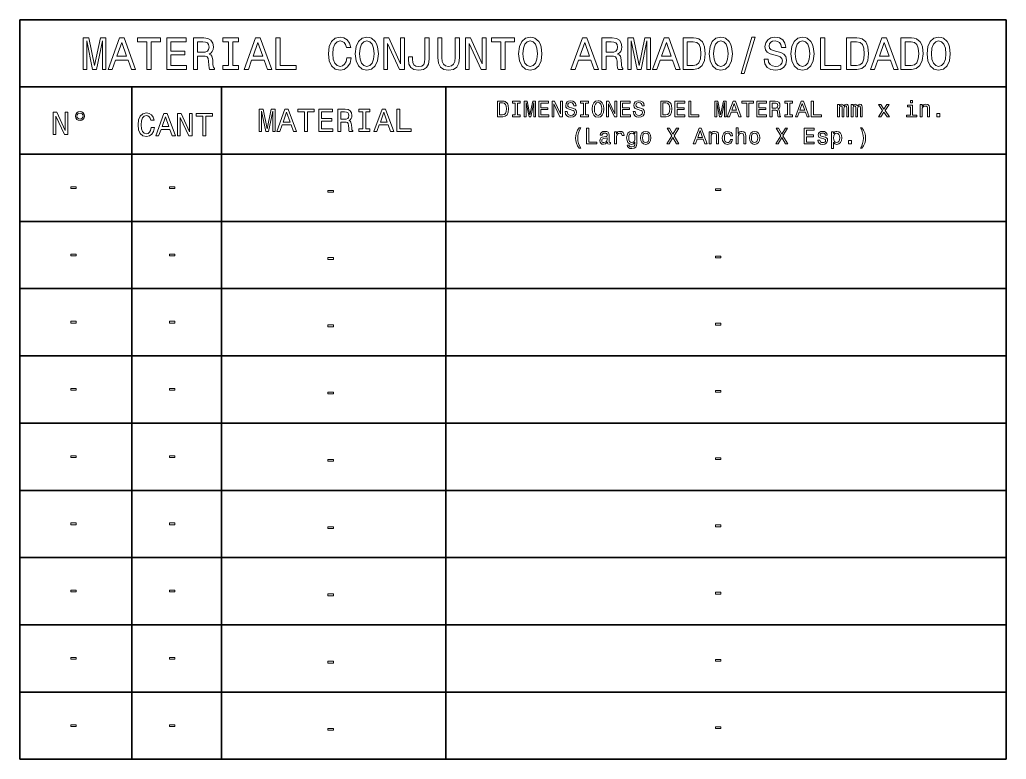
# Model space of a CAD drawing. Extents: x 14 to 2196, y -1968 to 1826.
# Drawn here: x 1536.7 to 1756.7, y 210.1 to 375.1 of the extents above; entities that cross this region are included whole.
import ezdxf

# ---------------------------------------------------------------- set-up
doc = ezdxf.new("R2010")
doc.units = 0

msp = doc.modelspace()

# ---------------------------------------------------------------- linework, layer by layer
at = {"color": 7, "lineweight": 35}
for p, q in [((1536.745483, 375.103333), (1756.745483, 375.103333)), ((1536.745483, 375.103333), (1536.745483, 210.103333)), ((1756.745483, 210.103333), (1756.745483, 375.103333)), ((1536.745483, 360.103333), (1756.665527, 360.103333)), ((1561.745483, 210.103333), (1561.745483, 360.103333)), ((1581.745483, 210.103333), (1581.745483, 360.103333)), ((1631.745483, 210.103333), (1631.745483, 360.103333)), ((1536.745483, 345.103333), (1756.665527, 345.103333)), ((1536.745483, 330.103333), (1756.665527, 330.103333)), ((1536.745483, 315.103333), (1756.665527, 315.103333)), ((1536.745483, 300.103333), (1756.665527, 300.103333)), ((1536.745483, 285.103333), (1756.665527, 285.103333)), ((1536.745483, 270.103333), (1756.665527, 270.103333)), ((1536.745483, 255.103333), (1756.665527, 255.103333)), ((1536.745483, 240.103333), (1756.665527, 240.103333)), ((1536.745483, 225.103333), (1756.745483, 225.103333)), ((1756.745483, 210.103333), (1536.745483, 210.103333))]:
    msp.add_line(p, q, dxfattribs=at)
at = {"color": 7, "lineweight": 13}
for points in [[(1550.914673, 364.025818), (1551.691284, 364.025818), (1551.691284, 370.38028), (1553.002563, 364.025818), (1553.869995, 364.025818), (1555.171143, 370.38028), (1555.171143, 364.025818), (1555.957886, 364.025818), (1555.957886, 371.025818), (1554.727417, 371.025818), (1553.436279, 364.852905), (1552.155273, 371.025818), (1550.914673, 371.025818)], [(1556.442017, 364.025818), (1557.369995, 364.025818), (1558.106323, 366.083466), (1560.900269, 366.083466), (1561.636597, 364.025818), (1562.584717, 364.025818), (1560.022705, 371.035919), (1558.993896, 371.035919)], [(1558.429077, 366.940796), (1559.508301, 370.027252), (1560.587646, 366.940796)], [(1565.116455, 364.025818), (1566.044312, 364.025818), (1566.044312, 370.178558), (1568.162476, 370.178558), (1568.162476, 371.025818), (1562.988159, 371.025818), (1562.988159, 370.178558), (1565.116455, 370.178558)], [(1569.534302, 364.025818), (1573.97229, 364.025818), (1573.97229, 364.873077), (1570.46228, 364.873077), (1570.46228, 367.243408), (1573.588989, 367.243408), (1573.588989, 368.080566), (1570.46228, 368.080566), (1570.46228, 370.178558), (1573.891602, 370.178558), (1573.891602, 371.025818), (1569.534302, 371.025818)], [(1575.47522, 364.025818), (1576.413208, 364.025818), (1576.413208, 366.98114), (1577.37146, 366.98114), (1578.077515, 366.950897), (1578.521362, 366.809692), (1578.763428, 366.476837), (1578.864258, 365.881714), (1578.914673, 364.973938), (1578.97522, 364.378845), (1579.096191, 364.025818), (1580.155273, 364.025818), (1580.155273, 364.217468), (1579.92334, 364.499878), (1579.842651, 365.024384), (1579.771973, 366.154053), (1579.600586, 366.991241), (1579.36853, 367.253479), (1579.005493, 367.445129), (1579.408936, 367.697296), (1579.691284, 368.050323), (1579.872925, 368.49411), (1579.93335, 369.028687), (1579.792236, 369.875977), (1579.388794, 370.511414), (1578.723022, 370.894684), (1577.815308, 371.025818), (1575.47522, 371.025818)], [(1577.552979, 370.168457), (1578.168335, 370.107941), (1578.602051, 369.916321), (1578.87439, 369.563293), (1578.965088, 369.008514), (1578.864258, 368.423523), (1578.591919, 368.070496), (1578.12793, 367.888916), (1577.492432, 367.838501), (1576.413208, 367.838501), (1576.413208, 370.168457)], [(1583.33252, 364.873077), (1582.041504, 364.873077), (1582.041504, 364.025818), (1585.551514, 364.025818), (1585.551514, 364.873077), (1584.260498, 364.873077), (1584.260498, 370.178558), (1585.551514, 370.178558), (1585.551514, 371.025818), (1582.041504, 371.025818), (1582.041504, 370.178558), (1583.33252, 370.178558)], [(1586.802246, 364.025818), (1587.730225, 364.025818), (1588.466553, 366.083466), (1591.260498, 366.083466), (1591.996826, 364.025818), (1592.944946, 364.025818), (1590.382935, 371.035919), (1589.354126, 371.035919)], [(1588.789307, 366.940796), (1589.86853, 370.027252), (1590.947876, 366.940796)], [(1593.893066, 364.025818), (1598.391602, 364.025818), (1598.391602, 364.873077), (1594.821045, 364.873077), (1594.821045, 371.025818), (1593.893066, 371.025818)], [(1609.71875, 366.628113), (1609.516968, 365.780853), (1609.184082, 365.175659), (1608.720215, 364.80246), (1608.175537, 364.681427), (1607.519897, 364.863007), (1607.005493, 365.407654), (1606.662476, 366.295258), (1606.551514, 367.525818), (1606.662476, 368.746277), (1606.995361, 369.643982), (1607.509766, 370.188629), (1608.175537, 370.38028), (1608.659668, 370.279419), (1609.07312, 369.997009), (1609.395996, 369.543121), (1609.617798, 368.917755), (1610.57605, 368.917755), (1610.273438, 369.875977), (1609.749023, 370.602173), (1609.032837, 371.056091), (1608.175537, 371.217468), (1607.106323, 370.965302), (1606.289307, 370.259247), (1605.764771, 369.099304), (1605.583252, 367.525818), (1605.764771, 365.952332), (1606.289307, 364.792389), (1607.106323, 364.076263), (1608.175537, 363.834167), (1609.113525, 364.025818), (1609.869995, 364.560394), (1610.404541, 365.437927), (1610.687012, 366.628113)], [(1611.564575, 367.525818), (1611.746094, 365.952332), (1612.27063, 364.792389), (1613.087646, 364.076263), (1614.156738, 363.834167), (1615.21582, 364.076263), (1616.042969, 364.792389), (1616.557373, 365.952332), (1616.749023, 367.525818), (1616.557373, 369.089233), (1616.335449, 369.72467), (1616.042969, 370.249146), (1615.21582, 370.965302), (1614.711548, 371.146851), (1614.156738, 371.217468), (1613.077515, 370.965302), (1612.260498, 370.259247), (1611.746094, 369.099304)], [(1612.532837, 367.525818), (1612.643799, 368.746277), (1612.976685, 369.643982), (1613.491089, 370.188629), (1614.156738, 370.38028), (1614.812378, 370.188629), (1615.326782, 369.633881), (1615.659668, 368.736206), (1615.78064, 367.525818), (1615.659668, 366.305359), (1615.326782, 365.407654), (1614.812378, 364.863007), (1614.156738, 364.681427), (1613.491089, 364.863007), (1612.976685, 365.407654), (1612.643799, 366.295258)], [(1617.929077, 364.025818), (1618.766235, 364.025818), (1618.766235, 369.765015), (1621.449219, 364.025818), (1622.528564, 364.025818), (1622.528564, 371.025818), (1621.681274, 371.025818), (1621.681274, 365.286621), (1619.028564, 371.025818), (1617.929077, 371.025818)], [(1627.107788, 366.345703), (1627.037109, 365.599304), (1626.825317, 365.0849), (1626.391602, 364.772217), (1625.725952, 364.681427), (1625.070312, 364.772217), (1624.636597, 365.064728), (1624.384399, 365.579132), (1624.313843, 366.325531), (1624.333984, 366.829865), (1623.426147, 366.829865), (1623.406006, 366.31543), (1623.5271, 365.195862), (1623.940552, 364.419189), (1624.656738, 363.985474), (1625.71582, 363.834167), (1626.764771, 363.985474), (1627.480957, 364.419189), (1627.894531, 365.18576), (1628.025635, 366.305359), (1628.025635, 371.025818), (1627.107788, 371.025818)], [(1629.962158, 366.688629), (1630.103394, 365.427826), (1630.547241, 364.530151), (1631.293579, 364.015717), (1632.372925, 363.834167), (1633.442017, 364.015717), (1634.188477, 364.530151), (1634.632202, 365.417755), (1634.783569, 366.688629), (1634.783569, 371.025818), (1633.845459, 371.025818), (1633.845459, 366.638214), (1633.754761, 365.780853), (1633.482422, 365.165588), (1633.018433, 364.80246), (1632.372925, 364.681427), (1631.707153, 364.80246), (1631.243164, 365.165588), (1630.970825, 365.770782), (1630.890137, 366.638214), (1630.890137, 371.025818), (1629.962158, 371.025818)], [(1636.145264, 364.025818), (1636.982422, 364.025818), (1636.982422, 369.765015), (1639.665405, 364.025818), (1640.744629, 364.025818), (1640.744629, 371.025818), (1639.897339, 371.025818), (1639.897339, 365.286621), (1637.244629, 371.025818), (1636.145264, 371.025818)], [(1644.052979, 364.025818), (1644.980957, 364.025818), (1644.980957, 370.178558), (1647.099121, 370.178558), (1647.099121, 371.025818), (1641.924805, 371.025818), (1641.924805, 370.178558), (1644.052979, 370.178558)], [(1647.996826, 367.525818), (1648.178345, 365.952332), (1648.702881, 364.792389), (1649.519897, 364.076263), (1650.588989, 363.834167), (1651.648071, 364.076263), (1652.47522, 364.792389), (1652.989624, 365.952332), (1653.181274, 367.525818), (1652.989624, 369.089233), (1652.7677, 369.72467), (1652.47522, 370.249146), (1651.648071, 370.965302), (1651.143799, 371.146851), (1650.588989, 371.217468), (1649.509766, 370.965302), (1648.692749, 370.259247), (1648.178345, 369.099304)], [(1648.965088, 367.525818), (1649.07605, 368.746277), (1649.408936, 369.643982), (1649.92334, 370.188629), (1650.588989, 370.38028), (1651.244629, 370.188629), (1651.759033, 369.633881), (1652.091919, 368.736206), (1652.212891, 367.525818), (1652.091919, 366.305359), (1651.759033, 365.407654), (1651.244629, 364.863007), (1650.588989, 364.681427), (1649.92334, 364.863007), (1649.408936, 365.407654), (1649.07605, 366.295258)], [(1659.66687, 364.025818), (1660.594727, 364.025818), (1661.331055, 366.083466), (1664.125, 366.083466), (1664.861328, 364.025818), (1665.809448, 364.025818), (1663.247559, 371.035919), (1662.21875, 371.035919)], [(1661.653809, 366.940796), (1662.733154, 370.027252), (1663.812378, 366.940796)], [(1666.555908, 364.025818), (1667.493896, 364.025818), (1667.493896, 366.98114), (1668.452148, 366.98114), (1669.158203, 366.950897), (1669.601929, 366.809692), (1669.843994, 366.476837), (1669.944946, 365.881714), (1669.995361, 364.973938), (1670.055908, 364.378845), (1670.17688, 364.025818), (1671.235962, 364.025818), (1671.235962, 364.217468), (1671.004028, 364.499878), (1670.92334, 365.024384), (1670.852661, 366.154053), (1670.681274, 366.991241), (1670.449219, 367.253479), (1670.086182, 367.445129), (1670.489624, 367.697296), (1670.771973, 368.050323), (1670.953613, 368.49411), (1671.014038, 369.028687), (1670.872925, 369.875977), (1670.46936, 370.511414), (1669.803711, 370.894684), (1668.895874, 371.025818), (1666.555908, 371.025818)], [(1668.633667, 370.168457), (1669.248901, 370.107941), (1669.682617, 369.916321), (1669.954956, 369.563293), (1670.045776, 369.008514), (1669.944946, 368.423523), (1669.672607, 368.070496), (1669.208618, 367.888916), (1668.57312, 367.838501), (1667.493896, 367.838501), (1667.493896, 370.168457)], [(1672.355591, 364.025818), (1673.132202, 364.025818), (1673.132202, 370.38028), (1674.443481, 364.025818), (1675.310913, 364.025818), (1676.612061, 370.38028), (1676.612061, 364.025818), (1677.398804, 364.025818), (1677.398804, 371.025818), (1676.168213, 371.025818), (1674.877197, 364.852905), (1673.596191, 371.025818), (1672.355591, 371.025818)], [(1677.882935, 364.025818), (1678.810913, 364.025818), (1679.547241, 366.083466), (1682.341187, 366.083466), (1683.077515, 364.025818), (1684.025635, 364.025818), (1681.463623, 371.035919), (1680.434814, 371.035919)], [(1679.869995, 366.940796), (1680.949219, 370.027252), (1682.028442, 366.940796)], [(1687.01123, 371.025818), (1684.681274, 371.025818), (1684.681274, 364.025818), (1687.01123, 364.025818), (1688.110596, 364.247711), (1688.927612, 364.923523), (1689.431885, 366.022949), (1689.613525, 367.525818), (1689.452148, 369.05896), (1689.250366, 369.664154), (1688.968018, 370.148285), (1688.151001, 370.803925), (1687.616333, 370.965302)], [(1686.940552, 370.188629), (1687.707153, 370.037354), (1688.231689, 369.573364), (1688.544312, 368.746277), (1688.645264, 367.525818), (1688.534302, 366.345703), (1688.221558, 365.518616), (1687.687012, 365.024384), (1686.940552, 364.863007), (1685.619263, 364.863007), (1685.619263, 370.188629)], [(1690.501099, 367.525818), (1690.682617, 365.952332), (1691.207153, 364.792389), (1692.02417, 364.076263), (1693.093384, 363.834167), (1694.152466, 364.076263), (1694.979492, 364.792389), (1695.493896, 365.952332), (1695.685547, 367.525818), (1695.493896, 369.089233), (1695.271973, 369.72467), (1694.979492, 370.249146), (1694.152466, 370.965302), (1693.648071, 371.146851), (1693.093384, 371.217468), (1692.014038, 370.965302), (1691.197021, 370.259247), (1690.682617, 369.099304)], [(1691.469482, 367.525818), (1691.580322, 368.746277), (1691.913208, 369.643982), (1692.427612, 370.188629), (1693.093384, 370.38028), (1693.749023, 370.188629), (1694.263428, 369.633881), (1694.596191, 368.736206), (1694.717285, 367.525818), (1694.596191, 366.305359), (1694.263428, 365.407654), (1693.749023, 364.863007), (1693.093384, 364.681427), (1692.427612, 364.863007), (1691.913208, 365.407654), (1691.580322, 366.295258)], [(1697.591919, 363.087769), (1698.287842, 363.087769), (1700.72876, 371.217468), (1700.022705, 371.217468)], [(1703.643799, 366.335602), (1702.725952, 366.335602), (1702.927612, 365.266449), (1703.432007, 364.479706), (1704.208618, 364.005646), (1705.257568, 363.834167), (1706.296509, 363.995544), (1707.073242, 364.439362), (1707.567383, 365.135315), (1707.749023, 366.053192), (1707.597656, 366.88028), (1707.174072, 367.414856), (1706.488159, 367.767883), (1705.570312, 368.030151), (1704.783569, 368.221771), (1704.269165, 368.443695), (1703.976685, 368.766449), (1703.885864, 369.270782), (1703.976685, 369.72467), (1704.238892, 370.067596), (1704.642334, 370.299591), (1705.197144, 370.38028), (1705.761963, 370.279419), (1706.205688, 370.00708), (1706.498291, 369.553192), (1706.639404, 368.937927), (1707.557373, 368.937927), (1707.557373, 368.958099), (1707.395996, 369.906219), (1706.921875, 370.612274), (1706.175537, 371.056091), (1705.16687, 371.207367), (1704.259033, 371.056091), (1703.552979, 370.632446), (1703.099121, 369.976837), (1702.937744, 369.129578), (1703.068848, 368.373077), (1703.452148, 367.858673), (1704.057373, 367.515717), (1704.884399, 367.253479), (1705.701416, 367.021484), (1706.31665, 366.799591), (1706.689941, 366.476837), (1706.821045, 365.952332), (1706.699951, 365.417755), (1706.387329, 365.014282), (1705.913208, 364.762115), (1705.297974, 364.681427), (1704.612061, 364.792389), (1704.087646, 365.115143), (1703.754761, 365.639648)], [(1708.717285, 367.525818), (1708.898804, 365.952332), (1709.42334, 364.792389), (1710.240356, 364.076263), (1711.309448, 363.834167), (1712.36853, 364.076263), (1713.195679, 364.792389), (1713.710083, 365.952332), (1713.901733, 367.525818), (1713.710083, 369.089233), (1713.488159, 369.72467), (1713.195679, 370.249146), (1712.36853, 370.965302), (1711.864258, 371.146851), (1711.309448, 371.217468), (1710.230225, 370.965302), (1709.413208, 370.259247), (1708.898804, 369.099304)], [(1709.685547, 367.525818), (1709.796509, 368.746277), (1710.129395, 369.643982), (1710.643799, 370.188629), (1711.309448, 370.38028), (1711.965088, 370.188629), (1712.479492, 369.633881), (1712.812378, 368.736206), (1712.93335, 367.525818), (1712.812378, 366.305359), (1712.479492, 365.407654), (1711.965088, 364.863007), (1711.309448, 364.681427), (1710.643799, 364.863007), (1710.129395, 365.407654), (1709.796509, 366.295258)], [(1715.333984, 364.025818), (1719.83252, 364.025818), (1719.83252, 364.873077), (1716.261963, 364.873077), (1716.261963, 371.025818), (1715.333984, 371.025818)], [(1723.443481, 371.025818), (1721.113525, 371.025818), (1721.113525, 364.025818), (1723.443481, 364.025818), (1724.542969, 364.247711), (1725.359985, 364.923523), (1725.864258, 366.022949), (1726.045776, 367.525818), (1725.884399, 369.05896), (1725.682739, 369.664154), (1725.400269, 370.148285), (1724.583252, 370.803925), (1724.048706, 370.965302)], [(1723.372925, 370.188629), (1724.139526, 370.037354), (1724.66394, 369.573364), (1724.976685, 368.746277), (1725.077515, 367.525818), (1724.966553, 366.345703), (1724.653931, 365.518616), (1724.119263, 365.024384), (1723.372925, 364.863007), (1722.051514, 364.863007), (1722.051514, 370.188629)], [(1726.459351, 364.025818), (1727.387329, 364.025818), (1728.123657, 366.083466), (1730.917603, 366.083466), (1731.653931, 364.025818), (1732.602051, 364.025818), (1730.040039, 371.035919), (1729.01123, 371.035919)], [(1728.446411, 366.940796), (1729.525635, 370.027252), (1730.604858, 366.940796)], [(1735.587646, 371.025818), (1733.25769, 371.025818), (1733.25769, 364.025818), (1735.587646, 364.025818), (1736.687012, 364.247711), (1737.504028, 364.923523), (1738.008301, 366.022949), (1738.189941, 367.525818), (1738.028564, 369.05896), (1737.826782, 369.664154), (1737.544434, 370.148285), (1736.727417, 370.803925), (1736.192749, 370.965302)], [(1735.516968, 370.188629), (1736.283569, 370.037354), (1736.808105, 369.573364), (1737.120728, 368.746277), (1737.22168, 367.525818), (1737.110718, 366.345703), (1736.797974, 365.518616), (1736.263428, 365.024384), (1735.516968, 364.863007), (1734.195679, 364.863007), (1734.195679, 370.188629)], [(1739.077515, 367.525818), (1739.259033, 365.952332), (1739.783569, 364.792389), (1740.600586, 364.076263), (1741.6698, 363.834167), (1742.728882, 364.076263), (1743.555908, 364.792389), (1744.070312, 365.952332), (1744.261963, 367.525818), (1744.070312, 369.089233), (1743.848389, 369.72467), (1743.555908, 370.249146), (1742.728882, 370.965302), (1742.224487, 371.146851), (1741.6698, 371.217468), (1740.590454, 370.965302), (1739.773438, 370.259247), (1739.259033, 369.099304)], [(1740.045898, 367.525818), (1740.156738, 368.746277), (1740.489624, 369.643982), (1741.004028, 370.188629), (1741.6698, 370.38028), (1742.325439, 370.188629), (1742.839844, 369.633881), (1743.172607, 368.736206), (1743.293701, 367.525818), (1743.172607, 366.305359), (1742.839844, 365.407654), (1742.325439, 364.863007), (1741.6698, 364.681427), (1741.004028, 364.863007), (1740.489624, 365.407654), (1740.156738, 366.295258)], [(1644.455322, 356.943573), (1643.290405, 356.943573), (1643.290405, 353.443573), (1644.455322, 353.443573), (1645.005005, 353.554535), (1645.413574, 353.892426), (1645.665771, 354.442139), (1645.75647, 355.193573), (1645.675781, 355.960144), (1645.574951, 356.262726), (1645.433716, 356.504822), (1645.025269, 356.832611), (1644.757935, 356.9133)], [(1644.420044, 356.524994), (1644.803345, 356.449341), (1645.065552, 356.217346), (1645.221924, 355.803802), (1645.272339, 355.193573), (1645.216919, 354.603516), (1645.060547, 354.189972), (1644.793213, 353.942841), (1644.420044, 353.862152), (1643.759399, 353.862152), (1643.759399, 356.524994)], [(1647.264404, 353.867218), (1646.618896, 353.867218), (1646.618896, 353.443573), (1648.373901, 353.443573), (1648.373901, 353.867218), (1647.728394, 353.867218), (1647.728394, 356.519928), (1648.373901, 356.519928), (1648.373901, 356.943573), (1646.618896, 356.943573), (1646.618896, 356.519928), (1647.264404, 356.519928)], [(1649.271606, 353.443573), (1649.659912, 353.443573), (1649.659912, 356.620819), (1650.315552, 353.443573), (1650.749268, 353.443573), (1651.399902, 356.620819), (1651.399902, 353.443573), (1651.793213, 353.443573), (1651.793213, 356.943573), (1651.177979, 356.943573), (1650.532471, 353.857117), (1649.891968, 356.943573), (1649.271606, 356.943573)], [(1652.509399, 353.443573), (1654.728394, 353.443573), (1654.728394, 353.867218), (1652.973389, 353.867218), (1652.973389, 355.052368), (1654.536743, 355.052368), (1654.536743, 355.470947), (1652.973389, 355.470947), (1652.973389, 356.519928), (1654.68811, 356.519928), (1654.68811, 356.943573), (1652.509399, 356.943573)], [(1655.45459, 353.443573), (1655.873169, 353.443573), (1655.873169, 356.313171), (1657.214722, 353.443573), (1657.754395, 353.443573), (1657.754395, 356.943573), (1657.330688, 356.943573), (1657.330688, 354.073975), (1656.004395, 356.943573), (1655.45459, 356.943573)], [(1658.843628, 354.59848), (1658.384766, 354.59848), (1658.485596, 354.063904), (1658.737793, 353.670532), (1659.126099, 353.433472), (1659.650635, 353.347748), (1660.170044, 353.428436), (1660.55835, 353.65036), (1660.805542, 353.998322), (1660.89624, 354.457275), (1660.820679, 354.870819), (1660.608765, 355.138092), (1660.265869, 355.314606), (1659.806885, 355.44574), (1659.413574, 355.541565), (1659.156372, 355.652496), (1659.010132, 355.813904), (1658.964722, 356.06604), (1659.010132, 356.292999), (1659.141235, 356.464478), (1659.343018, 356.580475), (1659.620361, 356.620819), (1659.90271, 356.570374), (1660.124634, 356.434204), (1660.270874, 356.207275), (1660.341553, 355.899628), (1660.800415, 355.899628), (1660.800415, 355.909698), (1660.719727, 356.383789), (1660.482788, 356.736786), (1660.109497, 356.95871), (1659.605225, 357.034363), (1659.151367, 356.95871), (1658.79834, 356.746887), (1658.571289, 356.419067), (1658.490601, 355.995453), (1658.556274, 355.617218), (1658.747803, 355.359985), (1659.050415, 355.188538), (1659.463989, 355.057404), (1659.872559, 354.941406), (1660.180176, 354.830475), (1660.366699, 354.669067), (1660.432251, 354.40683), (1660.371826, 354.139526), (1660.215454, 353.937805), (1659.978394, 353.811737), (1659.670776, 353.771393), (1659.327881, 353.826843), (1659.065552, 353.988251), (1658.89917, 354.250488)], [(1662.44458, 353.867218), (1661.799072, 353.867218), (1661.799072, 353.443573), (1663.554077, 353.443573), (1663.554077, 353.867218), (1662.908569, 353.867218), (1662.908569, 356.519928), (1663.554077, 356.519928), (1663.554077, 356.943573), (1661.799072, 356.943573), (1661.799072, 356.519928), (1662.44458, 356.519928)], [(1664.416504, 355.193573), (1664.507202, 354.40683), (1664.769531, 353.826843), (1665.177979, 353.468781), (1665.712524, 353.347748), (1666.242065, 353.468781), (1666.65564, 353.826843), (1666.912842, 354.40683), (1667.008667, 355.193573), (1666.912842, 355.975281), (1666.80188, 356.292999), (1666.65564, 356.555237), (1666.242065, 356.9133), (1665.98999, 357.004089), (1665.712524, 357.039398), (1665.172974, 356.9133), (1664.764404, 356.560303), (1664.507202, 355.980316)], [(1664.900635, 355.193573), (1664.956055, 355.803802), (1665.122559, 356.252655), (1665.379761, 356.524994), (1665.712524, 356.620819), (1666.040405, 356.524994), (1666.297607, 356.24762), (1666.463989, 355.798767), (1666.524536, 355.193573), (1666.463989, 354.583344), (1666.297607, 354.134491), (1666.040405, 353.862152), (1665.712524, 353.771393), (1665.379761, 353.862152), (1665.122559, 354.134491), (1664.956055, 354.578308)], [(1667.598755, 353.443573), (1668.017334, 353.443573), (1668.017334, 356.313171), (1669.358765, 353.443573), (1669.898438, 353.443573), (1669.898438, 356.943573), (1669.474854, 356.943573), (1669.474854, 354.073975), (1668.148438, 356.943573), (1667.598755, 356.943573)], [(1670.725464, 353.443573), (1672.94458, 353.443573), (1672.94458, 353.867218), (1671.189453, 353.867218), (1671.189453, 355.052368), (1672.75293, 355.052368), (1672.75293, 355.470947), (1671.189453, 355.470947), (1671.189453, 356.519928), (1672.904175, 356.519928), (1672.904175, 356.943573), (1670.725464, 356.943573)], [(1674.023804, 354.59848), (1673.564819, 354.59848), (1673.665771, 354.063904), (1673.917847, 353.670532), (1674.306274, 353.433472), (1674.830688, 353.347748), (1675.35022, 353.428436), (1675.738525, 353.65036), (1675.985596, 353.998322), (1676.076416, 354.457275), (1676.000732, 354.870819), (1675.78894, 355.138092), (1675.446045, 355.314606), (1674.987061, 355.44574), (1674.593628, 355.541565), (1674.336426, 355.652496), (1674.190186, 355.813904), (1674.144775, 356.06604), (1674.190186, 356.292999), (1674.321289, 356.464478), (1674.523071, 356.580475), (1674.800415, 356.620819), (1675.082886, 356.570374), (1675.30481, 356.434204), (1675.45105, 356.207275), (1675.521606, 355.899628), (1675.980591, 355.899628), (1675.980591, 355.909698), (1675.899902, 356.383789), (1675.662842, 356.736786), (1675.289673, 356.95871), (1674.785278, 357.034363), (1674.331421, 356.95871), (1673.978394, 356.746887), (1673.751465, 356.419067), (1673.670776, 355.995453), (1673.736328, 355.617218), (1673.927979, 355.359985), (1674.230591, 355.188538), (1674.644165, 355.057404), (1675.052612, 354.941406), (1675.360229, 354.830475), (1675.546875, 354.669067), (1675.612427, 354.40683), (1675.55188, 354.139526), (1675.395508, 353.937805), (1675.158569, 353.811737), (1674.85083, 353.771393), (1674.507935, 353.826843), (1674.245728, 353.988251), (1674.079224, 354.250488)], [(1680.887573, 356.943573), (1679.722656, 356.943573), (1679.722656, 353.443573), (1680.887573, 353.443573), (1681.437378, 353.554535), (1681.845825, 353.892426), (1682.098022, 354.442139), (1682.188721, 355.193573), (1682.108032, 355.960144), (1682.007202, 356.262726), (1681.865967, 356.504822), (1681.45752, 356.832611), (1681.190186, 356.9133)], [(1680.852295, 356.524994), (1681.235596, 356.449341), (1681.497803, 356.217346), (1681.654175, 355.803802), (1681.70459, 355.193573), (1681.64917, 354.603516), (1681.492798, 354.189972), (1681.225464, 353.942841), (1680.852295, 353.862152), (1680.19165, 353.862152), (1680.19165, 356.524994)], [(1682.869629, 353.443573), (1685.088623, 353.443573), (1685.088623, 353.867218), (1683.333618, 353.867218), (1683.333618, 355.052368), (1684.896973, 355.052368), (1684.896973, 355.470947), (1683.333618, 355.470947), (1683.333618, 356.519928), (1685.04834, 356.519928), (1685.04834, 356.943573), (1682.869629, 356.943573)], [(1685.940918, 353.443573), (1688.190186, 353.443573), (1688.190186, 353.867218), (1686.404907, 353.867218), (1686.404907, 356.943573), (1685.940918, 356.943573)], [(1691.776001, 353.443573), (1692.164307, 353.443573), (1692.164307, 356.620819), (1692.819946, 353.443573), (1693.253662, 353.443573), (1693.904175, 356.620819), (1693.904175, 353.443573), (1694.297607, 353.443573), (1694.297607, 356.943573), (1693.682251, 356.943573), (1693.036743, 353.857117), (1692.39624, 356.943573), (1691.776001, 356.943573)], [(1694.539673, 353.443573), (1695.003662, 353.443573), (1695.371826, 354.472382), (1696.768799, 354.472382), (1697.136963, 353.443573), (1697.610962, 353.443573), (1696.329956, 356.948608), (1695.815552, 356.948608)], [(1695.533203, 354.901062), (1696.072754, 356.444305), (1696.612427, 354.901062)], [(1698.876831, 353.443573), (1699.34082, 353.443573), (1699.34082, 356.519928), (1700.399902, 356.519928), (1700.399902, 356.943573), (1697.812744, 356.943573), (1697.812744, 356.519928), (1698.876831, 356.519928)], [(1701.085693, 353.443573), (1703.30481, 353.443573), (1703.30481, 353.867218), (1701.549683, 353.867218), (1701.549683, 355.052368), (1703.113159, 355.052368), (1703.113159, 355.470947), (1701.549683, 355.470947), (1701.549683, 356.519928), (1703.264404, 356.519928), (1703.264404, 356.943573), (1701.085693, 356.943573)], [(1704.056152, 353.443573), (1704.525269, 353.443573), (1704.525269, 354.921234), (1705.004395, 354.921234), (1705.3573, 354.906097), (1705.579224, 354.83551), (1705.700317, 354.669067), (1705.750732, 354.371521), (1705.776001, 353.917633), (1705.806152, 353.620087), (1705.866699, 353.443573), (1706.39624, 353.443573), (1706.39624, 353.539398), (1706.280273, 353.680603), (1706.239868, 353.942841), (1706.20459, 354.50769), (1706.118896, 354.92627), (1706.00293, 355.057404), (1705.821289, 355.153229), (1706.023071, 355.279297), (1706.164307, 355.455811), (1706.255005, 355.677734), (1706.285278, 355.945007), (1706.214722, 356.368652), (1706.012939, 356.686371), (1705.680176, 356.878021), (1705.226196, 356.943573), (1704.056152, 356.943573)], [(1705.095093, 356.514893), (1705.40271, 356.48465), (1705.619629, 356.388824), (1705.755737, 356.212311), (1705.801147, 355.934937), (1705.750732, 355.642426), (1705.614502, 355.465912), (1705.382568, 355.375122), (1705.064819, 355.349915), (1704.525269, 355.349915), (1704.525269, 356.514893)], [(1707.984863, 353.867218), (1707.339355, 353.867218), (1707.339355, 353.443573), (1709.09436, 353.443573), (1709.09436, 353.867218), (1708.448853, 353.867218), (1708.448853, 356.519928), (1709.09436, 356.519928), (1709.09436, 356.943573), (1707.339355, 356.943573), (1707.339355, 356.519928), (1707.984863, 356.519928)], [(1709.719727, 353.443573), (1710.183716, 353.443573), (1710.55188, 354.472382), (1711.948853, 354.472382), (1712.317017, 353.443573), (1712.791016, 353.443573), (1711.510132, 356.948608), (1710.995728, 356.948608)], [(1710.713257, 354.901062), (1711.25293, 356.444305), (1711.79248, 354.901062)], [(1713.265137, 353.443573), (1715.514404, 353.443573), (1715.514404, 353.867218), (1713.729126, 353.867218), (1713.729126, 356.943573), (1713.265137, 356.943573)], [(1735.868896, 357.064606), (1735.399902, 357.064606), (1735.399902, 356.560303), (1735.868896, 356.560303)], [(1544.207397, 349.484467), (1544.80542, 349.484467), (1544.80542, 353.583893), (1546.721924, 349.484467), (1547.492798, 349.484467), (1547.492798, 354.484467), (1546.887573, 354.484467), (1546.887573, 350.38504), (1544.992798, 354.484467), (1544.207397, 354.484467)], [(1550.187256, 354.606934), (1549.791016, 354.527679), (1549.466797, 354.311554), (1549.250732, 353.987335), (1549.171387, 353.591095), (1549.24353, 353.194855), (1549.459595, 352.877838), (1549.783813, 352.661713), (1550.187256, 352.582458), (1550.590698, 352.661713), (1550.907715, 352.88504), (1551.123901, 353.202057), (1551.203125, 353.591095), (1551.116699, 353.987335), (1550.900513, 354.311554), (1550.576294, 354.527679)], [(1550.187256, 354.275543), (1550.453857, 354.217896), (1550.670044, 354.073792), (1550.814087, 353.857666), (1550.871704, 353.598297), (1550.814087, 353.331726), (1550.670044, 353.108398), (1550.453857, 352.957092), (1550.187256, 352.906647), (1549.913452, 352.957092), (1549.697388, 353.108398), (1549.553223, 353.324524), (1549.502808, 353.598297), (1549.553223, 353.857666), (1549.70459, 354.073792), (1549.920654, 354.217896)], [(1566.081177, 351.024078), (1565.937134, 350.418884), (1565.699341, 349.986603), (1565.36792, 349.720032), (1564.978882, 349.633575), (1564.51062, 349.763275), (1564.143188, 350.152313), (1563.898193, 350.786316), (1563.81897, 351.665283), (1563.898193, 352.537048), (1564.135986, 353.178253), (1564.503418, 353.567291), (1564.978882, 353.704193), (1565.324707, 353.632141), (1565.620117, 353.43042), (1565.850708, 353.106201), (1566.009155, 352.659515), (1566.693604, 352.659515), (1566.477417, 353.343964), (1566.102783, 353.862701), (1565.591309, 354.18689), (1564.978882, 354.302185), (1564.21521, 354.12207), (1563.631592, 353.617737), (1563.256958, 352.789215), (1563.127319, 351.665283), (1563.256958, 350.541351), (1563.631592, 349.71283), (1564.21521, 349.201294), (1564.978882, 349.028381), (1565.648926, 349.165283), (1566.189331, 349.547119), (1566.571167, 350.17392), (1566.772827, 351.024078)], [(1590.112915, 350.165283), (1590.667725, 350.165283), (1590.667725, 354.704193), (1591.604248, 350.165283), (1592.223877, 350.165283), (1593.15332, 354.704193), (1593.15332, 350.165283), (1593.71521, 350.165283), (1593.71521, 355.165283), (1592.836304, 355.165283), (1591.914062, 350.756073), (1590.999146, 355.165283), (1590.112915, 355.165283)], [(1594.061035, 350.165283), (1594.723877, 350.165283), (1595.249756, 351.63501), (1597.245483, 351.63501), (1597.771362, 350.165283), (1598.448608, 350.165283), (1596.618652, 355.172485), (1595.883789, 355.172485)], [(1595.480347, 352.247406), (1596.251221, 354.452026), (1597.022095, 352.247406)], [(1600.256958, 350.165283), (1600.9198, 350.165283), (1600.9198, 354.560089), (1602.432861, 354.560089), (1602.432861, 355.165283), (1598.736816, 355.165283), (1598.736816, 354.560089), (1600.256958, 354.560089)], [(1603.412598, 350.165283), (1606.582642, 350.165283), (1606.582642, 350.770477), (1604.075439, 350.770477), (1604.075439, 352.463562), (1606.308838, 352.463562), (1606.308838, 353.061523), (1604.075439, 353.061523), (1604.075439, 354.560089), (1606.525024, 354.560089), (1606.525024, 355.165283), (1603.412598, 355.165283)], [(1607.656128, 350.165283), (1608.326172, 350.165283), (1608.326172, 352.276245), (1609.01062, 352.276245), (1609.514893, 352.254608), (1609.831909, 352.153748), (1610.004883, 351.916016), (1610.076904, 351.490936), (1610.112915, 350.842529), (1610.156128, 350.41745), (1610.242554, 350.165283), (1610.999146, 350.165283), (1610.999146, 350.302185), (1610.833374, 350.503906), (1610.775757, 350.87854), (1610.725342, 351.685455), (1610.602783, 352.283447), (1610.437134, 352.470764), (1610.177734, 352.607635), (1610.465942, 352.78775), (1610.667725, 353.039917), (1610.797363, 353.356934), (1610.840576, 353.73877), (1610.739746, 354.343964), (1610.451538, 354.797852), (1609.976074, 355.071625), (1609.327637, 355.165283), (1607.656128, 355.165283)], [(1609.140259, 354.552887), (1609.579834, 354.509674), (1609.889526, 354.372772), (1610.084106, 354.120605), (1610.148926, 353.724365), (1610.076904, 353.306488), (1609.882324, 353.054321), (1609.550903, 352.924652), (1609.097046, 352.888611), (1608.326172, 352.888611), (1608.326172, 354.552887)], [(1613.268555, 350.770477), (1612.346313, 350.770477), (1612.346313, 350.165283), (1614.853516, 350.165283), (1614.853516, 350.770477), (1613.931396, 350.770477), (1613.931396, 354.560089), (1614.853516, 354.560089), (1614.853516, 355.165283), (1612.346313, 355.165283), (1612.346313, 354.560089), (1613.268555, 354.560089)], [(1615.746948, 350.165283), (1616.40979, 350.165283), (1616.935669, 351.63501), (1618.931396, 351.63501), (1619.457275, 350.165283), (1620.134521, 350.165283), (1618.304565, 355.172485), (1617.569702, 355.172485)], [(1617.16626, 352.247406), (1617.937134, 354.452026), (1618.708008, 352.247406)], [(1620.811768, 350.165283), (1624.025024, 350.165283), (1624.025024, 350.770477), (1621.474609, 350.770477), (1621.474609, 355.165283), (1620.811768, 355.165283)], [(1719.140503, 353.443573), (1719.549072, 353.443573), (1719.549072, 355.254089), (1719.574219, 355.526428), (1719.649902, 355.723114), (1719.765869, 355.839111), (1719.917114, 355.884491), (1720.038208, 355.844147), (1720.118896, 355.743286), (1720.15918, 355.571808), (1720.174316, 355.344879), (1720.174316, 353.443573), (1720.557617, 353.443573), (1720.557617, 355.254089), (1720.582886, 355.521393), (1720.658569, 355.718079), (1720.779541, 355.839111), (1720.930908, 355.884491), (1721.05188, 355.844147), (1721.132568, 355.743286), (1721.182983, 355.344879), (1721.182983, 353.443573), (1721.591553, 353.443573), (1721.591553, 355.314606), (1721.566284, 355.702942), (1721.485596, 356.000488), (1721.324219, 356.182037), (1721.062012, 356.24762), (1720.754395, 356.146729), (1720.517334, 355.854248), (1720.330688, 356.141693), (1720.018066, 356.24762), (1719.730591, 356.146729), (1719.533936, 355.864319), (1719.533936, 356.151794), (1719.140503, 356.151794)], [(1722.176514, 353.443573), (1722.585083, 353.443573), (1722.585083, 355.254089), (1722.610229, 355.526428), (1722.685913, 355.723114), (1722.80188, 355.839111), (1722.953247, 355.884491), (1723.074219, 355.844147), (1723.154907, 355.743286), (1723.195312, 355.571808), (1723.210449, 355.344879), (1723.210449, 353.443573), (1723.593628, 353.443573), (1723.593628, 355.254089), (1723.618896, 355.521393), (1723.69458, 355.718079), (1723.815552, 355.839111), (1723.966919, 355.884491), (1724.087891, 355.844147), (1724.168579, 355.743286), (1724.218994, 355.344879), (1724.218994, 353.443573), (1724.627563, 353.443573), (1724.627563, 355.314606), (1724.602295, 355.702942), (1724.521606, 356.000488), (1724.360229, 356.182037), (1724.098022, 356.24762), (1723.790405, 356.146729), (1723.553345, 355.854248), (1723.366699, 356.141693), (1723.054077, 356.24762), (1722.766602, 356.146729), (1722.569946, 355.864319), (1722.569946, 356.151794), (1722.176514, 356.151794)], [(1728.747803, 353.443573), (1729.443848, 354.49762), (1730.159912, 353.443573), (1730.69458, 353.443573), (1729.726196, 354.840546), (1730.639038, 356.151794), (1730.124634, 356.151794), (1729.463989, 355.168365), (1728.803345, 356.151794), (1728.278809, 356.151794), (1729.176514, 354.83551), (1728.228394, 353.443573)], [(1735.85376, 353.816772), (1735.85376, 356.061005), (1734.713989, 356.061005), (1734.713989, 355.68277), (1735.409912, 355.68277), (1735.409912, 353.816772), (1734.502197, 353.816772), (1734.502197, 353.443573), (1736.771606, 353.443573), (1736.771606, 353.816772)], [(1737.533203, 353.443573), (1737.976929, 353.443573), (1737.976929, 355.006989), (1738.022339, 355.365051), (1738.168579, 355.627289), (1738.395508, 355.788666), (1738.69812, 355.849182), (1738.940186, 355.798767), (1739.091553, 355.662598), (1739.167236, 355.435638), (1739.192383, 355.133057), (1739.192383, 353.443573), (1739.63623, 353.443573), (1739.63623, 355.223846), (1739.615967, 355.581909), (1739.525269, 355.879456), (1739.227661, 356.151794), (1738.763672, 356.24762), (1738.50647, 356.212311), (1738.289673, 356.116486), (1738.103027, 355.955109), (1737.956787, 355.738251), (1737.956787, 356.151794), (1737.533203, 356.151794)], [(1567.061035, 349.165283), (1567.723877, 349.165283), (1568.249756, 350.63501), (1570.245483, 350.63501), (1570.771362, 349.165283), (1571.448608, 349.165283), (1569.618652, 354.172485), (1568.883789, 354.172485)], [(1568.480347, 351.247406), (1569.251221, 353.452026), (1570.022095, 351.247406)], [(1571.945801, 349.165283), (1572.543701, 349.165283), (1572.543701, 353.264709), (1574.460205, 349.165283), (1575.231079, 349.165283), (1575.231079, 354.165283), (1574.625854, 354.165283), (1574.625854, 350.065857), (1572.731079, 354.165283), (1571.945801, 354.165283)], [(1577.594238, 349.165283), (1578.256958, 349.165283), (1578.256958, 353.560089), (1579.77002, 353.560089), (1579.77002, 354.165283), (1576.073975, 354.165283), (1576.073975, 353.560089), (1577.594238, 353.560089)], [(1741.265137, 353.443573), (1741.961182, 353.443573), (1741.961182, 354.195007), (1741.265137, 354.195007)], [(1661.526611, 346.42337), (1661.84436, 346.42337), (1661.556885, 346.957977), (1661.355225, 347.517761), (1661.229126, 348.107819), (1661.188721, 348.702911), (1661.229126, 349.298035), (1661.355225, 349.883026), (1661.556885, 350.447876), (1661.84436, 350.982452), (1661.526611, 350.982452), (1661.158569, 350.427704), (1660.901367, 349.877991), (1660.75, 349.30307), (1660.70459, 348.702911), (1660.75, 348.097748), (1660.901367, 347.527863), (1661.158569, 346.978149)], [(1663.170776, 347.396729), (1665.420044, 347.396729), (1665.420044, 347.820374), (1663.634766, 347.820374), (1663.634766, 350.896729), (1663.170776, 350.896729)], [(1667.79541, 347.749756), (1667.79541, 347.734619), (1667.820679, 347.563141), (1667.89624, 347.442108), (1668.213989, 347.346283), (1668.46106, 347.386627), (1668.46106, 347.729584), (1668.355225, 347.714447), (1668.213989, 347.779999), (1668.188721, 347.98175), (1668.188721, 349.383759), (1668.128296, 349.741821), (1667.951782, 349.993988), (1667.644165, 350.145294), (1667.210327, 350.200775), (1666.786743, 350.140259), (1666.474121, 349.968781), (1666.277344, 349.701477), (1666.211792, 349.34845), (1666.211792, 349.318207), (1666.610229, 349.318207), (1666.645508, 349.529999), (1666.75647, 349.681305), (1666.93811, 349.772095), (1667.195312, 349.807404), (1667.442383, 349.782166), (1667.618896, 349.706512), (1667.724854, 349.575409), (1667.760132, 349.39386), (1667.739868, 349.182037), (1667.65918, 349.076111), (1667.45752, 349.025696), (1667.079224, 348.985352), (1666.645508, 348.894562), (1666.337891, 348.733185), (1666.156372, 348.481018), (1666.10083, 348.107819), (1666.151367, 347.774963), (1666.307617, 347.527863), (1666.559814, 347.371521), (1666.907837, 347.31604), (1667.376831, 347.421936)], [(1669.389038, 347.396729), (1669.832886, 347.396729), (1669.832886, 348.945007), (1669.878296, 349.318207), (1670.014404, 349.58548), (1670.236328, 349.746887), (1670.533936, 349.802338), (1670.755737, 349.767059), (1670.922241, 349.666168), (1671.023071, 349.49472), (1671.05835, 349.262726), (1671.507202, 349.262726), (1671.446655, 349.671234), (1671.280273, 349.963745), (1671.00293, 350.140259), (1670.624634, 350.200775), (1670.367432, 350.160431), (1670.145508, 350.05954), (1669.948853, 349.888092), (1669.79248, 349.656097), (1669.79248, 350.10495), (1669.389038, 350.10495)], [(1674.366699, 347.517761), (1674.366699, 350.10495), (1673.943115, 350.10495), (1673.943115, 349.666168), (1673.595093, 350.064606), (1673.383301, 350.165466), (1673.14624, 350.200775), (1672.717651, 350.099884), (1672.384766, 349.817474), (1672.167847, 349.363586), (1672.092285, 348.753357), (1672.167847, 348.138092), (1672.384766, 347.684204), (1672.717651, 347.396729), (1673.14624, 347.300903), (1673.388306, 347.336212), (1673.590088, 347.427002), (1673.943115, 347.810272), (1673.943115, 347.427002), (1673.90271, 347.12439), (1673.791748, 346.907532), (1673.579956, 346.781464), (1673.262207, 346.736053), (1672.984863, 346.766327), (1672.788208, 346.84198), (1672.672241, 346.973083), (1672.636841, 347.149597), (1672.208252, 347.149597), (1672.208252, 347.129425), (1672.273804, 346.806671), (1672.475464, 346.564606), (1672.79834, 346.408264), (1673.237061, 346.352783), (1673.761597, 346.428436), (1674.109497, 346.640259), (1674.306152, 347.008392)], [(1672.551147, 348.753357), (1672.596558, 349.202209), (1672.732666, 349.535065), (1672.94458, 349.73175), (1673.226929, 349.802338), (1673.524536, 349.73175), (1673.74646, 349.535065), (1673.882568, 349.202209), (1673.932983, 348.753357), (1673.882568, 348.294434), (1673.74646, 347.966614), (1673.524536, 347.764893), (1673.226929, 347.69931), (1672.94458, 347.764893), (1672.732666, 347.966614), (1672.596558, 348.299469)], [(1675.163574, 348.748322), (1675.244263, 348.133026), (1675.476196, 347.679138), (1675.84436, 347.396729), (1676.338623, 347.300903), (1676.827881, 347.396729), (1677.195923, 347.674103), (1677.427979, 348.127991), (1677.513672, 348.748322), (1677.427979, 349.363586), (1677.195923, 349.82251), (1676.827881, 350.099884), (1676.338623, 350.200775), (1675.84436, 350.099884), (1675.476196, 349.817474), (1675.244263, 349.363586)], [(1675.617432, 348.753357), (1675.662842, 349.207245), (1675.804077, 349.535065), (1676.031006, 349.736786), (1676.338623, 349.807404), (1676.641235, 349.736786), (1676.868164, 349.5401), (1677.009399, 349.207245), (1677.059814, 348.753357), (1677.009399, 348.294434), (1676.868164, 347.961578), (1676.641235, 347.759827), (1676.338623, 347.694275), (1676.031006, 347.759827), (1675.804077, 347.961578), (1675.662842, 348.294434)], [(1681.074219, 347.396729), (1681.60376, 347.396729), (1682.40564, 348.813873), (1683.222656, 347.396729), (1683.757202, 347.396729), (1682.662842, 349.197174), (1683.701782, 350.901764), (1683.192383, 350.901764), (1682.420776, 349.605652), (1681.664307, 350.901764), (1681.134766, 350.901764), (1682.168579, 349.192108)], [(1686.949585, 347.396729), (1687.413574, 347.396729), (1687.781738, 348.425537), (1689.178711, 348.425537), (1689.546875, 347.396729), (1690.020874, 347.396729), (1688.739868, 350.901764), (1688.225464, 350.901764)], [(1687.943115, 348.854218), (1688.482666, 350.397461), (1689.022339, 348.854218)], [(1690.474854, 347.396729), (1690.918579, 347.396729), (1690.918579, 348.960144), (1690.963989, 349.318207), (1691.110229, 349.580444), (1691.337158, 349.741821), (1691.639771, 349.802338), (1691.881836, 349.751923), (1692.033203, 349.615753), (1692.108765, 349.388794), (1692.134033, 349.086212), (1692.134033, 347.396729), (1692.577881, 347.396729), (1692.577881, 349.177002), (1692.557617, 349.535065), (1692.466919, 349.832611), (1692.169312, 350.10495), (1691.705322, 350.200775), (1691.44812, 350.165466), (1691.231323, 350.069641), (1691.044678, 349.908264), (1690.898438, 349.691406), (1690.898438, 350.10495), (1690.474854, 350.10495)], [(1695.235596, 349.207245), (1695.674316, 349.207245), (1695.583618, 349.610718), (1695.366699, 349.928436), (1695.028809, 350.125122), (1694.590088, 350.200775), (1694.105957, 350.099884), (1693.737793, 349.817474), (1693.505737, 349.358551), (1693.425049, 348.743256), (1693.500732, 348.133026), (1693.727661, 347.679138), (1694.085693, 347.396729), (1694.574951, 347.300903), (1695.008667, 347.376556), (1695.346558, 347.588379), (1695.578491, 347.921234), (1695.679443, 348.365021), (1695.255737, 348.365021), (1695.180176, 348.082611), (1695.03894, 347.870789), (1694.837158, 347.739655), (1694.590088, 347.69931), (1694.282471, 347.764893), (1694.060547, 347.966614), (1693.924316, 348.294434), (1693.879028, 348.758392), (1693.924316, 349.21228), (1694.065552, 349.5401), (1694.29248, 349.741821), (1694.590088, 349.812439), (1694.852295, 349.767059), (1695.04895, 349.651062), (1695.180176, 349.459412)], [(1696.546875, 347.396729), (1696.990601, 347.396729), (1696.990601, 348.960144), (1697.036011, 349.318207), (1697.182251, 349.580444), (1697.40918, 349.741821), (1697.711792, 349.802338), (1697.953857, 349.751923), (1698.105225, 349.615753), (1698.180908, 349.388794), (1698.206055, 349.086212), (1698.206055, 347.396729), (1698.649902, 347.396729), (1698.649902, 349.177002), (1698.629639, 349.535065), (1698.53894, 349.832611), (1698.241333, 350.10495), (1697.777344, 350.200775), (1697.525269, 350.165466), (1697.30835, 350.069641), (1697.126831, 349.918335), (1696.990601, 349.711578), (1696.990601, 351.017761), (1696.546875, 351.017761)], [(1699.451782, 348.748322), (1699.532471, 348.133026), (1699.764404, 347.679138), (1700.132568, 347.396729), (1700.626831, 347.300903), (1701.115967, 347.396729), (1701.484131, 347.674103), (1701.716187, 348.127991), (1701.80188, 348.748322), (1701.716187, 349.363586), (1701.484131, 349.82251), (1701.115967, 350.099884), (1700.626831, 350.200775), (1700.132568, 350.099884), (1699.764404, 349.817474), (1699.532471, 349.363586)], [(1699.90564, 348.753357), (1699.95105, 349.207245), (1700.092285, 349.535065), (1700.319214, 349.736786), (1700.626831, 349.807404), (1700.929443, 349.736786), (1701.156372, 349.5401), (1701.297607, 349.207245), (1701.348022, 348.753357), (1701.297607, 348.294434), (1701.156372, 347.961578), (1700.929443, 347.759827), (1700.626831, 347.694275), (1700.319214, 347.759827), (1700.092285, 347.961578), (1699.95105, 348.294434)], [(1705.362427, 347.396729), (1705.891968, 347.396729), (1706.693848, 348.813873), (1707.510864, 347.396729), (1708.04541, 347.396729), (1706.95105, 349.197174), (1707.989868, 350.901764), (1707.480591, 350.901764), (1706.708984, 349.605652), (1705.952515, 350.901764), (1705.422974, 350.901764), (1706.456787, 349.192108)], [(1711.711792, 347.396729), (1713.930786, 347.396729), (1713.930786, 347.820374), (1712.175781, 347.820374), (1712.175781, 349.005524), (1713.739258, 349.005524), (1713.739258, 349.424103), (1712.175781, 349.424103), (1712.175781, 350.473083), (1713.890503, 350.473083), (1713.890503, 350.896729), (1711.711792, 350.896729)], [(1716.089355, 348.97525), (1715.660645, 349.076111), (1715.342896, 349.192108), (1715.237061, 349.429138), (1715.267334, 349.595581), (1715.373169, 349.716614), (1715.544678, 349.792267), (1715.791748, 349.82251), (1716.028809, 349.792267), (1716.215454, 349.701477), (1716.336426, 349.565308), (1716.386841, 349.383759), (1716.820557, 349.383759), (1716.820557, 349.39386), (1716.744995, 349.721649), (1716.538208, 349.978851), (1716.215454, 350.140259), (1715.791748, 350.200775), (1715.363159, 350.140259), (1715.050415, 349.973816), (1714.85376, 349.726685), (1714.793213, 349.414032), (1714.838623, 349.11142), (1714.979858, 348.899597), (1715.211792, 348.748322), (1715.549683, 348.642395), (1716.043945, 348.521362), (1716.346558, 348.395294), (1716.427246, 348.294434), (1716.45752, 348.143127), (1716.412109, 347.956512), (1716.291016, 347.815308), (1716.09436, 347.724548), (1715.832153, 347.694275), (1715.55481, 347.724548), (1715.353027, 347.830444), (1715.216919, 348.001923), (1715.161377, 348.238953), (1714.732666, 348.238953), (1714.803345, 347.83548), (1715.010132, 347.542969), (1715.337891, 347.366455), (1715.791748, 347.300903), (1716.265869, 347.366455), (1716.613892, 347.542969), (1716.825684, 347.825409), (1716.901245, 348.193573), (1716.845825, 348.511292), (1716.689453, 348.728149), (1716.432251, 348.869354)], [(1718.217529, 349.68634), (1718.217529, 350.10495), (1717.773804, 350.10495), (1717.773804, 346.347748), (1718.217529, 346.347748), (1718.217529, 347.810272), (1718.373901, 347.573242), (1718.550415, 347.416901), (1718.994263, 347.300903), (1719.417847, 347.396729), (1719.750732, 347.684204), (1719.967529, 348.138092), (1720.048218, 348.753357), (1719.967529, 349.363586), (1719.750732, 349.817474), (1719.417847, 350.099884), (1718.994263, 350.200775), (1718.752197, 350.170502), (1718.54541, 350.074677), (1718.368896, 349.9133)], [(1718.918579, 347.69931), (1718.621094, 347.764893), (1718.404175, 347.966614), (1718.268066, 348.294434), (1718.222656, 348.753357), (1718.268066, 349.207245), (1718.404175, 349.535065), (1718.621094, 349.73175), (1718.918579, 349.802338), (1719.190918, 349.73175), (1719.407837, 349.529999), (1719.543945, 349.202209), (1719.59436, 348.753357), (1719.543945, 348.299469), (1719.407837, 347.966614), (1719.190918, 347.764893)], [(1724.55188, 346.42337), (1724.915039, 346.978149), (1725.172241, 347.527863), (1725.323486, 348.097748), (1725.373901, 348.702911), (1725.323486, 349.30307), (1725.172241, 349.877991), (1724.915039, 350.427704), (1724.55188, 350.982452), (1724.234131, 350.982452), (1724.516602, 350.447876), (1724.718262, 349.883026), (1724.839355, 349.298035), (1724.884766, 348.702911), (1724.839355, 348.107819), (1724.718262, 347.517761), (1724.511475, 346.957977), (1724.234131, 346.42337)], [(1667.744995, 348.344849), (1667.684448, 348.082611), (1667.523071, 347.88089), (1667.281006, 347.749756), (1666.983398, 347.704376), (1666.791748, 347.729584), (1666.65564, 347.810272), (1666.569946, 347.951477), (1666.544678, 348.148163), (1666.564819, 348.324677), (1666.645508, 348.450775), (1666.968262, 348.59198), (1667.376831, 348.652496), (1667.744995, 348.773529)], [(1721.531006, 347.396729), (1722.226929, 347.396729), (1722.226929, 348.148163), (1721.531006, 348.148163)], [(1548.135376, 337.425018), (1549.355835, 337.425018), (1549.355835, 337.823425), (1548.135376, 337.823425)], [(1570.135254, 337.425018), (1571.355713, 337.425018), (1571.355713, 337.823425), (1570.135254, 337.823425)], [(1605.465332, 336.629028), (1606.685791, 336.629028), (1606.685791, 337.027435), (1605.465332, 337.027435)], [(1691.874023, 336.97699), (1693.094482, 336.97699), (1693.094482, 337.375397), (1691.874023, 337.375397)], [(1548.135376, 322.425018), (1549.355835, 322.425018), (1549.355835, 322.823425), (1548.135376, 322.823425)], [(1570.135254, 322.425018), (1571.355713, 322.425018), (1571.355713, 322.823425), (1570.135254, 322.823425)], [(1605.465332, 321.622314), (1606.685791, 321.622314), (1606.685791, 322.020721), (1605.465332, 322.020721)], [(1691.874023, 321.97699), (1693.094482, 321.97699), (1693.094482, 322.375397), (1691.874023, 322.375397)], [(1548.135376, 307.425018), (1549.355835, 307.425018), (1549.355835, 307.823425), (1548.135376, 307.823425)], [(1570.135254, 307.425018), (1571.355713, 307.425018), (1571.355713, 307.823425), (1570.135254, 307.823425)], [(1605.465332, 306.615601), (1606.685791, 306.615601), (1606.685791, 307.014008), (1605.465332, 307.014008)], [(1691.874023, 306.97699), (1693.094482, 306.97699), (1693.094482, 307.375397), (1691.874023, 307.375397)], [(1548.135376, 292.425018), (1549.355835, 292.425018), (1549.355835, 292.823425), (1548.135376, 292.823425)], [(1570.135254, 292.425018), (1571.355713, 292.425018), (1571.355713, 292.823425), (1570.135254, 292.823425)], [(1605.465332, 291.608887), (1606.685791, 291.608887), (1606.685791, 292.007294), (1605.465332, 292.007294)], [(1691.874023, 291.97699), (1693.094482, 291.97699), (1693.094482, 292.375397), (1691.874023, 292.375397)], [(1548.135376, 277.425018), (1549.355835, 277.425018), (1549.355835, 277.823425), (1548.135376, 277.823425)], [(1570.135254, 277.425018), (1571.355713, 277.425018), (1571.355713, 277.823425), (1570.135254, 277.823425)], [(1691.874023, 276.97699), (1693.094482, 276.97699), (1693.094482, 277.375397), (1691.874023, 277.375397)], [(1605.465332, 276.602173), (1606.685791, 276.602173), (1606.685791, 277.00058), (1605.465332, 277.00058)], [(1548.135376, 262.425018), (1549.355835, 262.425018), (1549.355835, 262.823425), (1548.135376, 262.823425)], [(1570.135254, 262.425018), (1571.355713, 262.425018), (1571.355713, 262.823425), (1570.135254, 262.823425)], [(1605.465332, 261.595459), (1606.685791, 261.595459), (1606.685791, 261.993866), (1605.465332, 261.993866)], [(1691.874023, 261.97699), (1693.094482, 261.97699), (1693.094482, 262.375397), (1691.874023, 262.375397)], [(1548.135376, 247.425018), (1549.355835, 247.425018), (1549.355835, 247.823441), (1548.135376, 247.823441)], [(1570.135254, 247.425018), (1571.355713, 247.425018), (1571.355713, 247.823441), (1570.135254, 247.823441)], [(1605.465332, 246.588745), (1606.685791, 246.588745), (1606.685791, 246.987167), (1605.465332, 246.987167)], [(1691.874023, 246.976974), (1693.094482, 246.976974), (1693.094482, 247.375397), (1691.874023, 247.375397)], [(1548.135376, 232.425018), (1549.355835, 232.425018), (1549.355835, 232.823441), (1548.135376, 232.823441)], [(1570.135254, 232.425018), (1571.355713, 232.425018), (1571.355713, 232.823441), (1570.135254, 232.823441)], [(1605.465332, 231.582031), (1606.685791, 231.582031), (1606.685791, 231.980453), (1605.465332, 231.980453)], [(1691.874023, 231.976974), (1693.094482, 231.976974), (1693.094482, 232.375397), (1691.874023, 232.375397)], [(1548.135376, 217.425018), (1549.355835, 217.425018), (1549.355835, 217.823441), (1548.135376, 217.823441)], [(1570.135254, 217.425018), (1571.355713, 217.425018), (1571.355713, 217.823441), (1570.135254, 217.823441)], [(1605.465332, 216.575317), (1606.685791, 216.575317), (1606.685791, 216.97374), (1605.465332, 216.97374)], [(1691.874023, 216.976974), (1693.094482, 216.976974), (1693.094482, 217.375397), (1691.874023, 217.375397)]]:
    msp.add_lwpolyline(points, close=True, dxfattribs=at)

doc.saveas('drawing.dxf')
